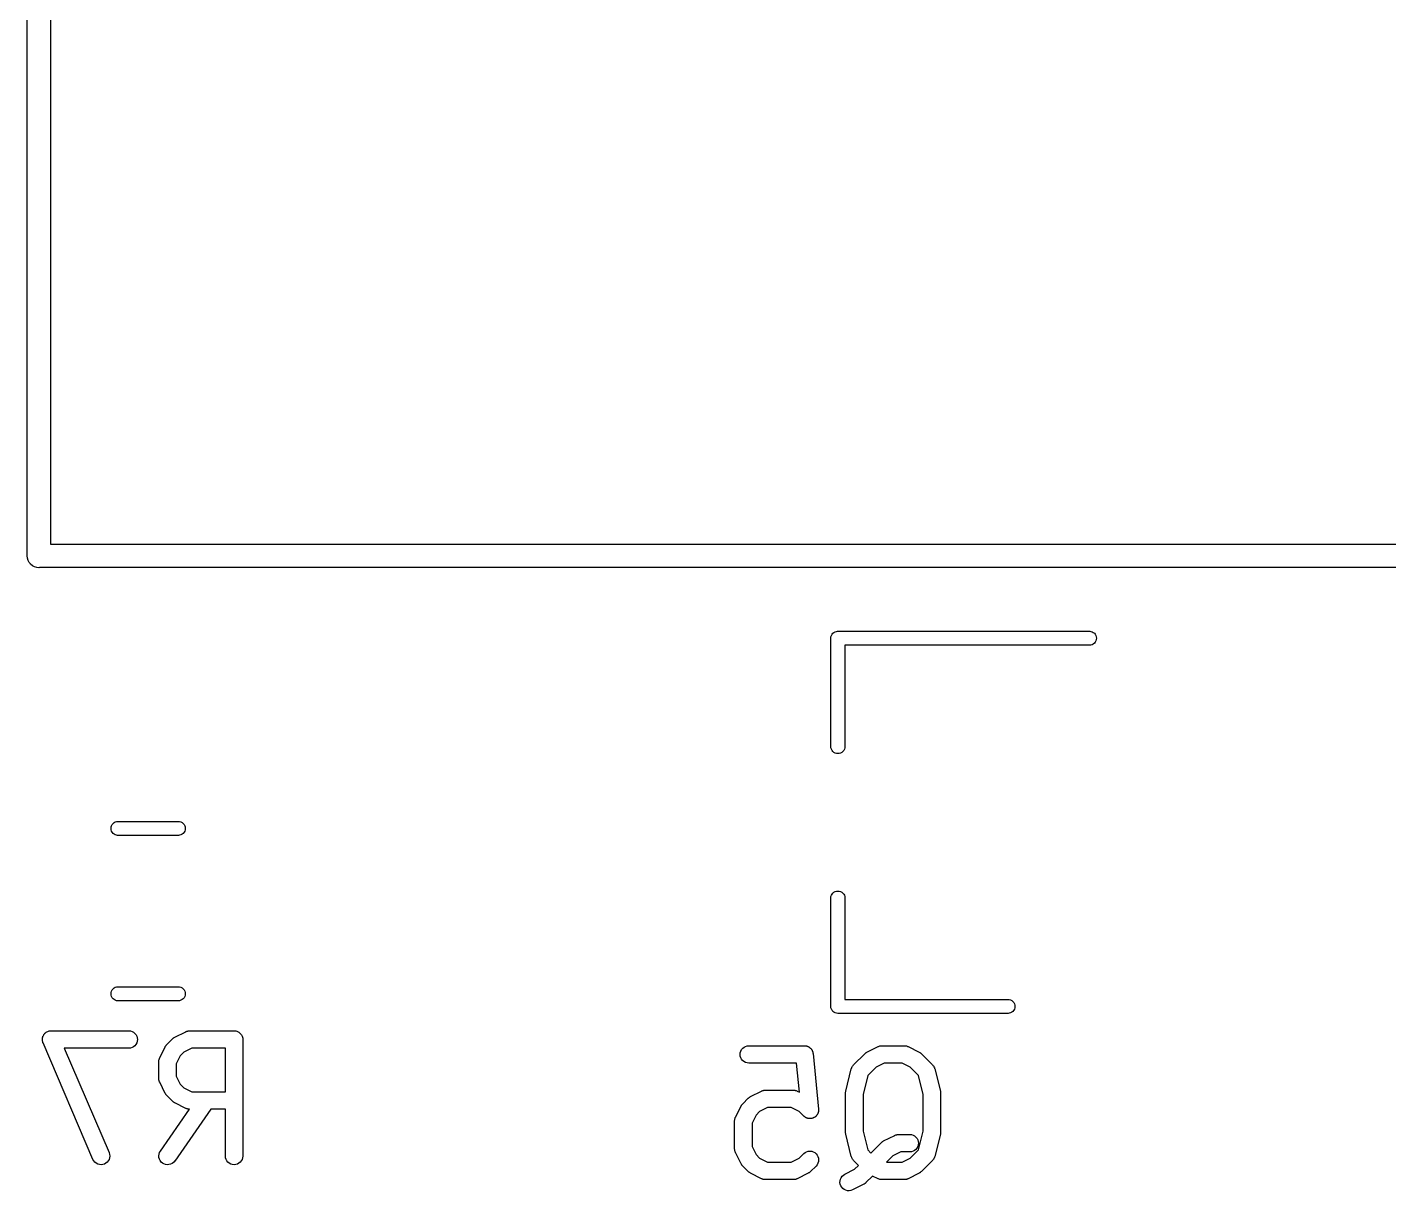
# Model space of a CAD drawing. Extents: x 0.77 to 5.19, y -2.29 to -0.61.
# Drawn here: x 1.946 to 2.4063, y -2.2945 to -1.9013 of the extents above; entities that cross this region are included whole.
import ezdxf

# ---------------------------------------------------------------- set-up
doc = ezdxf.new("R2010")
doc.units = 0
doc.header["$MEASUREMENT"] = 0
doc.layers.add('BLACK', color=7, linetype='CONTINUOUS')

msp = doc.modelspace()

# ---------------------------------------------------------------- linework, layer by layer
at = {"layer": 'BLACK', "linetype": 'CONTINUOUS'}
for p, q in [((1.94606, -2.07981), (1.94606, -1.71519)), ((1.95394, -1.71894), (1.95394, -2.07606)), ((1.94604, -2.08), (1.94606, -2.07981)), ((1.94612, -2.08077), (1.94604, -2.08)), ((1.95394, -2.07606), (2.85019, -2.07606)), ((1.94635, -2.08151), (1.94612, -2.08077)), ((1.94671, -2.0822), (1.94635, -2.08151)), ((1.94698, -2.08253), (1.94671, -2.0822)), ((1.9472, -2.0828), (1.94698, -2.08253)), ((1.9478, -2.08329), (1.9472, -2.0828)), ((1.94849, -2.08365), (1.9478, -2.08329)), ((1.94923, -2.08388), (1.94849, -2.08365)), ((1.95, -2.08396), (1.94923, -2.08388)), ((1.95019, -2.08394), (1.95, -2.08396)), ((2.85019, -2.08394), (1.95019, -2.08394)), ((2.21771, -2.1078), (2.21775, -2.10733)), ((2.21772, -2.10791), (2.21771, -2.1078)), ((2.21772, -2.14453), (2.21772, -2.10791)), ((2.21775, -2.10733), (2.21789, -2.10689)), ((2.21789, -2.10689), (2.21811, -2.10648)), ((2.21811, -2.10648), (2.2184, -2.10612)), ((2.2184, -2.10612), (2.21876, -2.10582)), ((2.21876, -2.10582), (2.21917, -2.1056)), ((2.21917, -2.1056), (2.21962, -2.10547)), ((2.21962, -2.10547), (2.21996, -2.10543)), ((2.21996, -2.10543), (2.22008, -2.10542)), ((2.22008, -2.10542), (2.22019, -2.10543)), ((2.22019, -2.10543), (2.30523, -2.10543)), ((2.30523, -2.10543), (2.30558, -2.10547)), ((2.30558, -2.10547), (2.30603, -2.1056)), ((2.30603, -2.1056), (2.30644, -2.10582)), ((2.30644, -2.10582), (2.3068, -2.10612)), ((2.3068, -2.10612), (2.30709, -2.10648)), ((2.30709, -2.10648), (2.30731, -2.10689)), ((2.30731, -2.10689), (2.30745, -2.10733)), ((2.30745, -2.10733), (2.30749, -2.1078)), ((2.30749, -2.1078), (2.30745, -2.10826)), ((2.30523, -2.11016), (2.22244, -2.11016)), ((2.22244, -2.11016), (2.22244, -2.14453)), ((2.30558, -2.11012), (2.30523, -2.11016)), ((2.30603, -2.10999), (2.30558, -2.11012)), ((2.30644, -2.10977), (2.30603, -2.10999)), ((2.3068, -2.10947), (2.30644, -2.10977)), ((2.30709, -2.10911), (2.3068, -2.10947)), ((2.30731, -2.1087), (2.30709, -2.10911)), ((2.30745, -2.10826), (2.30731, -2.1087)), ((2.21775, -2.14487), (2.21772, -2.14453)), ((2.21789, -2.14532), (2.21775, -2.14487)), ((2.22241, -2.14487), (2.22227, -2.14532)), ((2.22244, -2.14453), (2.22241, -2.14487)), ((2.21811, -2.14573), (2.21789, -2.14532)), ((2.2184, -2.14609), (2.21811, -2.14573)), ((2.21876, -2.14638), (2.2184, -2.14609)), ((2.21917, -2.1466), (2.21876, -2.14638)), ((2.21962, -2.14674), (2.21917, -2.1466)), ((2.22008, -2.14678), (2.21962, -2.14674)), ((2.22054, -2.14674), (2.22008, -2.14678)), ((2.22099, -2.1466), (2.22054, -2.14674)), ((2.2214, -2.14638), (2.22099, -2.1466)), ((2.22176, -2.14609), (2.2214, -2.14638)), ((2.22205, -2.14573), (2.22176, -2.14609)), ((2.22227, -2.14532), (2.22205, -2.14573)), ((1.97436, -2.17205), (1.9744, -2.17158)), ((1.9744, -2.17251), (1.97436, -2.17205)), ((1.9744, -2.17158), (1.97454, -2.17114)), ((1.97454, -2.17296), (1.9744, -2.17251)), ((1.97454, -2.17114), (1.97476, -2.17073)), ((1.97476, -2.17073), (1.97505, -2.17037)), ((1.97505, -2.17037), (1.97541, -2.17007)), ((1.97541, -2.17007), (1.97582, -2.16985)), ((1.97582, -2.16985), (1.97627, -2.16972)), ((1.97627, -2.16972), (1.97661, -2.16969)), ((1.97661, -2.16969), (1.99721, -2.16969)), ((1.99721, -2.16969), (1.99755, -2.16972)), ((1.99755, -2.16972), (1.998, -2.16985)), ((1.998, -2.16985), (1.99841, -2.17007)), ((1.99841, -2.17007), (1.99877, -2.17037)), ((1.99877, -2.17037), (1.99906, -2.17073)), ((1.99906, -2.17073), (1.99928, -2.17114)), ((1.99928, -2.17114), (1.99942, -2.17158)), ((1.99942, -2.17251), (1.99928, -2.17296)), ((1.99942, -2.17158), (1.99946, -2.17205)), ((1.99946, -2.17205), (1.99942, -2.17251)), ((1.97476, -2.17337), (1.97454, -2.17296)), ((1.97505, -2.17373), (1.97476, -2.17337)), ((1.97541, -2.17402), (1.97505, -2.17373)), ((1.97582, -2.17424), (1.97541, -2.17402)), ((1.97627, -2.17438), (1.97582, -2.17424)), ((1.97661, -2.17441), (1.97627, -2.17438)), ((1.99721, -2.17441), (1.97661, -2.17441)), ((1.99755, -2.17438), (1.99721, -2.17441)), ((1.998, -2.17424), (1.99755, -2.17438)), ((1.99841, -2.17402), (1.998, -2.17424)), ((1.99877, -2.17373), (1.99841, -2.17402)), ((1.99906, -2.17337), (1.99877, -2.17373)), ((1.99928, -2.17296), (1.99906, -2.17337)), ((2.21772, -2.19547), (2.21775, -2.19513)), ((2.21772, -2.23209), (2.21772, -2.19547)), ((2.21775, -2.19513), (2.21789, -2.19468)), ((2.21789, -2.19468), (2.21811, -2.19427)), ((2.21811, -2.19427), (2.2184, -2.19391)), ((2.2184, -2.19391), (2.21876, -2.19362)), ((2.21876, -2.19362), (2.21917, -2.1934)), ((2.21917, -2.1934), (2.21962, -2.19326)), ((2.21962, -2.19326), (2.22008, -2.19322)), ((2.22008, -2.19322), (2.22054, -2.19326)), ((2.22054, -2.19326), (2.22099, -2.1934)), ((2.22099, -2.1934), (2.2214, -2.19362)), ((2.2214, -2.19362), (2.22176, -2.19391)), ((2.22176, -2.19391), (2.22205, -2.19427)), ((2.22205, -2.19427), (2.22227, -2.19468)), ((2.22227, -2.19468), (2.22241, -2.19513)), ((2.22241, -2.19513), (2.22244, -2.19547)), ((2.22244, -2.19547), (2.22244, -2.22984)), ((1.97436, -2.22795), (1.9744, -2.22749)), ((1.9744, -2.22749), (1.97454, -2.22704)), ((1.97454, -2.22704), (1.97476, -2.22663)), ((1.97476, -2.22663), (1.97505, -2.22627)), ((1.97505, -2.22627), (1.97541, -2.22598)), ((1.97541, -2.22598), (1.97582, -2.22576)), ((1.97582, -2.22576), (1.97627, -2.22562)), ((1.97627, -2.22562), (1.97661, -2.22559)), ((1.97661, -2.22559), (1.99721, -2.22559)), ((1.99721, -2.22559), (1.99755, -2.22562)), ((1.99755, -2.22562), (1.998, -2.22576)), ((1.998, -2.22576), (1.99841, -2.22598)), ((1.99841, -2.22598), (1.99877, -2.22627)), ((1.99877, -2.22627), (1.99906, -2.22663)), ((1.99906, -2.22663), (1.99928, -2.22704)), ((1.99928, -2.22704), (1.99942, -2.22749)), ((1.99942, -2.22749), (1.99946, -2.22795)), ((1.9744, -2.22842), (1.97436, -2.22795)), ((1.97454, -2.22886), (1.9744, -2.22842)), ((1.97476, -2.22927), (1.97454, -2.22886)), ((1.97505, -2.22963), (1.97476, -2.22927)), ((1.97541, -2.22993), (1.97505, -2.22963)), ((1.97582, -2.23015), (1.97541, -2.22993)), ((1.97627, -2.23028), (1.97582, -2.23015)), ((1.97661, -2.23031), (1.97627, -2.23028)), ((1.99721, -2.23031), (1.97661, -2.23031)), ((1.99755, -2.23028), (1.99721, -2.23031)), ((1.998, -2.23015), (1.99755, -2.23028)), ((1.99841, -2.22993), (1.998, -2.23015)), ((1.99877, -2.22963), (1.99841, -2.22993)), ((1.99906, -2.22927), (1.99877, -2.22963)), ((1.99928, -2.22886), (1.99906, -2.22927)), ((1.99942, -2.22842), (1.99928, -2.22886)), ((1.99946, -2.22795), (1.99942, -2.22842)), ((2.21771, -2.2322), (2.21772, -2.23209)), ((2.21775, -2.23267), (2.21771, -2.2322)), ((2.22244, -2.22984), (2.27768, -2.22984)), ((2.27768, -2.22984), (2.27802, -2.22988)), ((2.27802, -2.22988), (2.27847, -2.23001)), ((2.27847, -2.23001), (2.27888, -2.23023)), ((2.27888, -2.23023), (2.27924, -2.23053)), ((2.27924, -2.23053), (2.27953, -2.23089)), ((2.27953, -2.23089), (2.27975, -2.2313)), ((2.27975, -2.2313), (2.27989, -2.23174)), ((2.27989, -2.23174), (2.27993, -2.2322)), ((2.27993, -2.2322), (2.27989, -2.23267)), ((2.21789, -2.23311), (2.21775, -2.23267)), ((2.21802, -2.23336), (2.21789, -2.23311)), ((2.21811, -2.23352), (2.21802, -2.23336)), ((2.2184, -2.23388), (2.21811, -2.23352)), ((2.21876, -2.23418), (2.2184, -2.23388)), ((2.21917, -2.2344), (2.21876, -2.23418)), ((2.21962, -2.23453), (2.21917, -2.2344)), ((2.22008, -2.23458), (2.21962, -2.23453)), ((2.22019, -2.23457), (2.22008, -2.23458)), ((2.27768, -2.23457), (2.22019, -2.23457)), ((2.27802, -2.23453), (2.27768, -2.23457)), ((2.27847, -2.2344), (2.27802, -2.23453)), ((2.27888, -2.23418), (2.27847, -2.2344)), ((2.27924, -2.23388), (2.27888, -2.23418)), ((2.27953, -2.23352), (2.27924, -2.23388)), ((2.27975, -2.23311), (2.27953, -2.23352)), ((2.27989, -2.23267), (2.27975, -2.23311)), ((1.95165, -2.24175), (1.95183, -2.24153)), ((1.95183, -2.24153), (1.95201, -2.24132)), ((1.95201, -2.24132), (1.95201, -2.24131)), ((1.95201, -2.24131), (1.95202, -2.24131)), ((1.95202, -2.24131), (1.95223, -2.24113)), ((1.95223, -2.24113), (1.95245, -2.24095)), ((1.95245, -2.24095), (1.95246, -2.24095)), ((1.95246, -2.24095), (1.95247, -2.24094)), ((1.95247, -2.24094), (1.95271, -2.24081)), ((1.95271, -2.24081), (1.95296, -2.24068)), ((1.95296, -2.24068), (1.95297, -2.24068)), ((1.95297, -2.24068), (1.95298, -2.24067)), ((1.95298, -2.24067), (1.95325, -2.24059)), ((1.95325, -2.24059), (1.95351, -2.24051)), ((1.95351, -2.24051), (1.95352, -2.24051)), ((1.95352, -2.24051), (1.95353, -2.2405)), ((1.95353, -2.2405), (1.9538, -2.24048)), ((1.9538, -2.24048), (1.95408, -2.24045)), ((1.95408, -2.24045), (1.95409, -2.24045)), ((1.95409, -2.24045), (1.9541, -2.24045)), ((1.9541, -2.24045), (1.98035, -2.24045)), ((1.98035, -2.24045), (1.98039, -2.24045)), ((1.98039, -2.24045), (1.98096, -2.24051)), ((1.98096, -2.24051), (1.98151, -2.24069)), ((1.98151, -2.24069), (1.98202, -2.24096)), ((1.98202, -2.24096), (1.98246, -2.24133)), ((1.98246, -2.24133), (1.98282, -2.24178)), ((1.9959, -2.24263), (1.99965, -2.24076)), ((1.99965, -2.24076), (1.99969, -2.24074)), ((1.99969, -2.24074), (1.99977, -2.24071)), ((1.99977, -2.24071), (1.99984, -2.24067)), ((1.99984, -2.24067), (2.00004, -2.24061)), ((2.00004, -2.24061), (2.00023, -2.24054)), ((2.00023, -2.24054), (2.00031, -2.24053)), ((2.00031, -2.24053), (2.0004, -2.2405)), ((2.0004, -2.2405), (2.0006, -2.24048)), ((2.0006, -2.24048), (2.0008, -2.24045)), ((2.0008, -2.24045), (2.00088, -2.24046)), ((2.00088, -2.24046), (2.00097, -2.24045)), ((2.00097, -2.24045), (2.01597, -2.24045)), ((2.01597, -2.24045), (2.01599, -2.24045)), ((2.01599, -2.24045), (2.01599, -2.24045)), ((2.01599, -2.24045), (2.01599, -2.24045)), ((2.01599, -2.24045), (2.01601, -2.24045)), ((2.01601, -2.24045), (2.01629, -2.24048)), ((2.01629, -2.24048), (2.01656, -2.24051)), ((2.01656, -2.24051), (2.01657, -2.24051)), ((2.01657, -2.24051), (2.01658, -2.24051)), ((2.01658, -2.24051), (2.01685, -2.2406)), ((2.01685, -2.2406), (2.01711, -2.24068)), ((2.01711, -2.24068), (2.01712, -2.24068)), ((2.01712, -2.24068), (2.01713, -2.24069)), ((2.01713, -2.24069), (2.01738, -2.24082)), ((2.01738, -2.24082), (2.01762, -2.24095)), ((2.01762, -2.24095), (2.01763, -2.24096)), ((2.01763, -2.24096), (2.01764, -2.24096)), ((2.01764, -2.24096), (2.01785, -2.24114)), ((2.01785, -2.24114), (2.01806, -2.24132)), ((2.01806, -2.24132), (2.01807, -2.24133)), ((2.01807, -2.24133), (2.01808, -2.24133)), ((2.01808, -2.24133), (2.01825, -2.24155)), ((2.01825, -2.24155), (2.01843, -2.24177)), ((1.95115, -2.24338), (1.95118, -2.24311)), ((1.95115, -2.24339), (1.95115, -2.24338)), ((1.95115, -2.2434), (1.95115, -2.24339)), ((1.95118, -2.24368), (1.95115, -2.2434)), ((1.95118, -2.24311), (1.9512, -2.24283)), ((1.9512, -2.24395), (1.95118, -2.24368)), ((1.9512, -2.24283), (1.95121, -2.24282)), ((1.9512, -2.24396), (1.9512, -2.24395)), ((1.9512, -2.24397), (1.9512, -2.24396)), ((1.95128, -2.24424), (1.9512, -2.24397)), ((1.95121, -2.24281), (1.95129, -2.24254)), ((1.95121, -2.24282), (1.95121, -2.24281)), ((1.95136, -2.24451), (1.95128, -2.24424)), ((1.95129, -2.24254), (1.95137, -2.24228)), ((1.95137, -2.24452), (1.95136, -2.24451)), ((1.95137, -2.24228), (1.95138, -2.24227)), ((1.95137, -2.24453), (1.95137, -2.24452)), ((1.95139, -2.24456), (1.95137, -2.24453)), ((1.95138, -2.24226), (1.95151, -2.24201)), ((1.95138, -2.24227), (1.95138, -2.24226)), ((1.96826, -2.28393), (1.95139, -2.24456)), ((1.95151, -2.24201), (1.95164, -2.24177)), ((1.95164, -2.24177), (1.95165, -2.24176)), ((1.95165, -2.24176), (1.95165, -2.24175)), ((1.98147, -2.24613), (1.98092, -2.2463)), ((1.98198, -2.24586), (1.98147, -2.24613)), ((1.98243, -2.2455), (1.98198, -2.24586)), ((1.9828, -2.24505), (1.98243, -2.2455)), ((1.98307, -2.24455), (1.9828, -2.24505)), ((1.98282, -2.24178), (1.98309, -2.24229)), ((1.98324, -2.24399), (1.98307, -2.24455)), ((1.98309, -2.24229), (1.98325, -2.24285)), ((1.9833, -2.24342), (1.98324, -2.24399)), ((1.98325, -2.24285), (1.9833, -2.24342)), ((1.99083, -2.24958), (1.9927, -2.24583)), ((1.9927, -2.24583), (1.99272, -2.24579)), ((1.99272, -2.24579), (1.99281, -2.24565)), ((1.99281, -2.24565), (1.99289, -2.24551)), ((1.99289, -2.24551), (1.99297, -2.24541)), ((1.99297, -2.24541), (1.99304, -2.24531)), ((1.99304, -2.24531), (1.99315, -2.24519)), ((1.99315, -2.24519), (1.99326, -2.24506)), ((1.99326, -2.24506), (1.99513, -2.24319)), ((1.99513, -2.24319), (1.99516, -2.24316)), ((1.99516, -2.24316), (1.99529, -2.24306)), ((1.99529, -2.24306), (1.99541, -2.24294)), ((1.99541, -2.24294), (1.99552, -2.24288)), ((1.99552, -2.24288), (1.99561, -2.2428)), ((1.99561, -2.2428), (1.99576, -2.24272)), ((1.99576, -2.24272), (1.9959, -2.24263)), ((2.01843, -2.24177), (2.01843, -2.24178)), ((2.01843, -2.24178), (2.01844, -2.24178)), ((2.01844, -2.24178), (2.01857, -2.24203)), ((2.01857, -2.24203), (2.0187, -2.24228)), ((2.0187, -2.24228), (2.0187, -2.24229)), ((2.0187, -2.24229), (2.01871, -2.24229)), ((2.01871, -2.24229), (2.01878, -2.24256)), ((2.01878, -2.24256), (2.01886, -2.24283)), ((2.01886, -2.24283), (2.01887, -2.24284)), ((2.01887, -2.24284), (2.01887, -2.24285)), ((2.01887, -2.24285), (2.01889, -2.24312)), ((2.01889, -2.24312), (2.01892, -2.2434)), ((2.01892, -2.2434), (2.01892, -2.28277)), ((2.18792, -2.24634), (2.18837, -2.24598)), ((2.18837, -2.24598), (2.18888, -2.24571)), ((2.18888, -2.24571), (2.18943, -2.24554)), ((2.18943, -2.24554), (2.19, -2.24549)), ((2.19, -2.24549), (2.20875, -2.24549)), ((2.20875, -2.24549), (2.20879, -2.24549)), ((2.20879, -2.24549), (2.20892, -2.2455)), ((2.20892, -2.2455), (2.20905, -2.2455)), ((2.20905, -2.2455), (2.20921, -2.24553)), ((2.20921, -2.24553), (2.20937, -2.24555)), ((2.20937, -2.24555), (2.20949, -2.24559)), ((2.20949, -2.24559), (2.20962, -2.24562)), ((2.20962, -2.24562), (2.20976, -2.24568)), ((2.20976, -2.24568), (2.20991, -2.24573)), ((2.20991, -2.24573), (2.21003, -2.24579)), ((2.21003, -2.24579), (2.21015, -2.24584)), ((2.21015, -2.24584), (2.21028, -2.24593)), ((2.21028, -2.24593), (2.21042, -2.246)), ((2.21042, -2.246), (2.21052, -2.24609)), ((2.21052, -2.24609), (2.21063, -2.24616)), ((2.21063, -2.24616), (2.21074, -2.24627)), ((2.22993, -2.24767), (2.23368, -2.2458)), ((2.23368, -2.2458), (2.23371, -2.24578)), ((2.23371, -2.24578), (2.2338, -2.24575)), ((2.2338, -2.24575), (2.23387, -2.24571)), ((2.23387, -2.24571), (2.23407, -2.24565)), ((2.23407, -2.24565), (2.23426, -2.24558)), ((2.23426, -2.24558), (2.23434, -2.24557)), ((2.23434, -2.24557), (2.23442, -2.24554)), ((2.23442, -2.24554), (2.23463, -2.24552)), ((2.23463, -2.24552), (2.23482, -2.24549)), ((2.23482, -2.24549), (2.23491, -2.2455)), ((2.23491, -2.2455), (2.235, -2.24549)), ((2.235, -2.24549), (2.2425, -2.24549)), ((2.2425, -2.24549), (2.24254, -2.24549)), ((2.24254, -2.24549), (2.24262, -2.2455)), ((2.24262, -2.2455), (2.24271, -2.2455)), ((2.24271, -2.2455), (2.24291, -2.24553)), ((2.24291, -2.24553), (2.24311, -2.24555)), ((2.24311, -2.24555), (2.24319, -2.24558)), ((2.24319, -2.24558), (2.24328, -2.24559)), ((2.24328, -2.24559), (2.24347, -2.24567)), ((2.24347, -2.24567), (2.24366, -2.24573)), ((2.24366, -2.24573), (2.24374, -2.24577)), ((2.24374, -2.24577), (2.24382, -2.2458)), ((2.24382, -2.2458), (2.24757, -2.24767)), ((1.98035, -2.24635), (1.95858, -2.24635)), ((1.95858, -2.24635), (1.97369, -2.28161)), ((1.98092, -2.2463), (1.98035, -2.24635)), ((1.99053, -2.25069), (1.99056, -2.25049)), ((1.99053, -2.25077), (1.99053, -2.25069)), ((1.99056, -2.25049), (1.99058, -2.25029)), ((1.99058, -2.25029), (1.99061, -2.2502)), ((1.99061, -2.2502), (1.99062, -2.25012)), ((1.99062, -2.25012), (1.9907, -2.24993)), ((1.9907, -2.24993), (1.99076, -2.24974)), ((1.99076, -2.24974), (1.9908, -2.24966)), ((1.9908, -2.24966), (1.99083, -2.24958)), ((1.99777, -2.2489), (1.99642, -2.2516)), ((1.99897, -2.2477), (1.99777, -2.2489)), ((2.00167, -2.24635), (1.99897, -2.2477)), ((2.01302, -2.24635), (2.00167, -2.24635)), ((2.01302, -2.26107), (2.01302, -2.24635)), ((2.18705, -2.24842), (2.18711, -2.24785)), ((2.1871, -2.24899), (2.18705, -2.24842)), ((2.18727, -2.24955), (2.1871, -2.24899)), ((2.18711, -2.24785), (2.18728, -2.2473)), ((2.18753, -2.25006), (2.18727, -2.24955)), ((2.18728, -2.2473), (2.18756, -2.24679)), ((2.18789, -2.25051), (2.18753, -2.25006)), ((2.18756, -2.24679), (2.18792, -2.24634)), ((2.18834, -2.25088), (2.18789, -2.25051)), ((2.21074, -2.24627), (2.21086, -2.24637)), ((2.21086, -2.24637), (2.21094, -2.24648)), ((2.21094, -2.24648), (2.21104, -2.24657)), ((2.21104, -2.24657), (2.21112, -2.2467)), ((2.21112, -2.2467), (2.21122, -2.24682)), ((2.21122, -2.24682), (2.21128, -2.24694)), ((2.21128, -2.24694), (2.21136, -2.24705)), ((2.21136, -2.24705), (2.21142, -2.24719)), ((2.21142, -2.24719), (2.21149, -2.24733)), ((2.21149, -2.24733), (2.21153, -2.24746)), ((2.21153, -2.24746), (2.21158, -2.24758)), ((2.21158, -2.24758), (2.21161, -2.24774)), ((2.21161, -2.24774), (2.21165, -2.24789)), ((2.21165, -2.24789), (2.21166, -2.24802)), ((2.21166, -2.24802), (2.21169, -2.24815)), ((2.21169, -2.24815), (2.21356, -2.26689)), ((2.22541, -2.25198), (2.22916, -2.24823)), ((2.22916, -2.24823), (2.22919, -2.2482)), ((2.22919, -2.2482), (2.22932, -2.24809)), ((2.22932, -2.24809), (2.22944, -2.24798)), ((2.22944, -2.24798), (2.22954, -2.24792)), ((2.22954, -2.24792), (2.22964, -2.24784)), ((2.22964, -2.24784), (2.22979, -2.24776)), ((2.22979, -2.24776), (2.22993, -2.24767)), ((2.24757, -2.24767), (2.2476, -2.24769)), ((2.2476, -2.24769), (2.24774, -2.24778)), ((2.24774, -2.24778), (2.24789, -2.24786)), ((2.24789, -2.24786), (2.24798, -2.24794)), ((2.24798, -2.24794), (2.24809, -2.24801)), ((2.24809, -2.24801), (2.24821, -2.24812)), ((2.24821, -2.24812), (2.24833, -2.24823)), ((2.24833, -2.24823), (2.25208, -2.25198)), ((1.99052, -2.25086), (1.99053, -2.25077)), ((1.99052, -2.2509), (1.99052, -2.25086)), ((1.99052, -2.25652), (1.99052, -2.2509)), ((1.99642, -2.2516), (1.99642, -2.25583)), ((2.18884, -2.25115), (2.18834, -2.25088)), ((2.18939, -2.25133), (2.18884, -2.25115)), ((2.18996, -2.25139), (2.18939, -2.25133)), ((2.19, -2.25139), (2.18996, -2.25139)), ((2.20608, -2.25139), (2.19, -2.25139)), ((2.20706, -2.26116), (2.20608, -2.25139)), ((2.22276, -2.26085), (2.22463, -2.25335)), ((2.22463, -2.25335), (2.22464, -2.25331)), ((2.22464, -2.25331), (2.22471, -2.25312)), ((2.22471, -2.25312), (2.22477, -2.25293)), ((2.22477, -2.25293), (2.22481, -2.25285)), ((2.22481, -2.25285), (2.22485, -2.25277)), ((2.22485, -2.25277), (2.22495, -2.2526)), ((2.22495, -2.2526), (2.22505, -2.25242)), ((2.22505, -2.25242), (2.2251, -2.25235)), ((2.2251, -2.25235), (2.22515, -2.25228)), ((2.22515, -2.25228), (2.22528, -2.25213)), ((2.22528, -2.25213), (2.22541, -2.25198)), ((2.233, -2.25274), (2.23017, -2.25557)), ((2.2357, -2.25139), (2.233, -2.25274)), ((2.2418, -2.25139), (2.2357, -2.25139)), ((2.2445, -2.25274), (2.2418, -2.25139)), ((2.24733, -2.25557), (2.2445, -2.25274)), ((2.25208, -2.25198), (2.25211, -2.25201)), ((2.25211, -2.25201), (2.25224, -2.25216)), ((2.25224, -2.25216), (2.25237, -2.25231)), ((2.25237, -2.25231), (2.25242, -2.25239)), ((2.25242, -2.25239), (2.25247, -2.25246)), ((2.25247, -2.25246), (2.25256, -2.25263)), ((2.25256, -2.25263), (2.25267, -2.25281)), ((2.25267, -2.25281), (2.2527, -2.25289)), ((2.2527, -2.25289), (2.25274, -2.25297)), ((2.25274, -2.25297), (2.25279, -2.25316)), ((2.25279, -2.25316), (2.25286, -2.25335)), ((2.25286, -2.25335), (2.25474, -2.26085)), ((1.99053, -2.25661), (1.99052, -2.25652)), ((1.99052, -2.2567), (1.99053, -2.25661)), ((1.99055, -2.2569), (1.99052, -2.2567)), ((1.99057, -2.2571), (1.99055, -2.2569)), ((1.9906, -2.25718), (1.99057, -2.2571)), ((1.99061, -2.25727), (1.9906, -2.25718)), ((1.99068, -2.25746), (1.99061, -2.25727)), ((1.99074, -2.25765), (1.99068, -2.25746)), ((1.99078, -2.25773), (1.99074, -2.25765)), ((1.99081, -2.25781), (1.99078, -2.25773)), ((1.99083, -2.25784), (1.99081, -2.25781)), ((1.9927, -2.26159), (1.99083, -2.25784)), ((1.99642, -2.25583), (1.99777, -2.25852)), ((1.99777, -2.25852), (1.99897, -2.25972)), ((1.99897, -2.25972), (2.00167, -2.26107)), ((2.23017, -2.25557), (2.22858, -2.26193)), ((2.24892, -2.26193), (2.24733, -2.25557)), ((1.99279, -2.26173), (1.9927, -2.26159)), ((1.99287, -2.26188), (1.99279, -2.26173)), ((1.99295, -2.26198), (1.99287, -2.26188)), ((1.99301, -2.26208), (1.99295, -2.26198)), ((1.99313, -2.2622), (1.99301, -2.26208)), ((1.99323, -2.26233), (1.99313, -2.2622)), ((1.99326, -2.26236), (1.99323, -2.26233)), ((1.99513, -2.26424), (1.99326, -2.26236)), ((1.99526, -2.26434), (1.99513, -2.26424)), ((1.99538, -2.26446), (1.99526, -2.26434)), ((1.99548, -2.26452), (1.99538, -2.26446)), ((1.99558, -2.2646), (1.99548, -2.26452)), ((2.00167, -2.26107), (2.01302, -2.26107)), ((2.18792, -2.2651), (2.18979, -2.26323)), ((2.18979, -2.26323), (2.18982, -2.2632)), ((2.18982, -2.2632), (2.18995, -2.26309)), ((2.18995, -2.26309), (2.19007, -2.26298)), ((2.19007, -2.26298), (2.19017, -2.26291)), ((2.19017, -2.26291), (2.19027, -2.26284)), ((2.19027, -2.26284), (2.19042, -2.26276)), ((2.19042, -2.26276), (2.19056, -2.26267)), ((2.19056, -2.26267), (2.19431, -2.2608)), ((2.19431, -2.2608), (2.19434, -2.26078)), ((2.19434, -2.26078), (2.19443, -2.26075)), ((2.19443, -2.26075), (2.1945, -2.26071)), ((2.1945, -2.26071), (2.1947, -2.26065)), ((2.1947, -2.26065), (2.19489, -2.26058)), ((2.19489, -2.26058), (2.19497, -2.26057)), ((2.19497, -2.26057), (2.19505, -2.26054)), ((2.19505, -2.26054), (2.19526, -2.26052)), ((2.19526, -2.26052), (2.19545, -2.26049)), ((2.19545, -2.26049), (2.19554, -2.26049)), ((2.19554, -2.26049), (2.19563, -2.26049)), ((2.19563, -2.26049), (2.205, -2.26049)), ((2.205, -2.26049), (2.20504, -2.26049)), ((2.20504, -2.26049), (2.20513, -2.2605)), ((2.20513, -2.2605), (2.20522, -2.26049)), ((2.20522, -2.26049), (2.20542, -2.26053)), ((2.20542, -2.26053), (2.20562, -2.26055)), ((2.20562, -2.26055), (2.2057, -2.26058)), ((2.2057, -2.26058), (2.20578, -2.26059)), ((2.20578, -2.26059), (2.20597, -2.26066)), ((2.20597, -2.26066), (2.20617, -2.26072)), ((2.20617, -2.26072), (2.20624, -2.26077)), ((2.20624, -2.26077), (2.20632, -2.2608)), ((2.20632, -2.2608), (2.20706, -2.26116)), ((2.22267, -2.26152), (2.22268, -2.26147)), ((2.22267, -2.26156), (2.22267, -2.26152)), ((2.22267, -2.27469), (2.22267, -2.26156)), ((2.22268, -2.26142), (2.22271, -2.26118)), ((2.22268, -2.26147), (2.22268, -2.26142)), ((2.22271, -2.26118), (2.22274, -2.26095)), ((2.22274, -2.26095), (2.22275, -2.2609)), ((2.22275, -2.2609), (2.22276, -2.26085)), ((2.22858, -2.26193), (2.22858, -2.27432)), ((2.24892, -2.27432), (2.24892, -2.26193)), ((2.25474, -2.26085), (2.25475, -2.26089)), ((2.25475, -2.26089), (2.25475, -2.26094)), ((2.25475, -2.26094), (2.25477, -2.26099)), ((2.25477, -2.26099), (2.25479, -2.26122)), ((2.25479, -2.26122), (2.25482, -2.26146)), ((2.25482, -2.26146), (2.25482, -2.26151)), ((2.25482, -2.26151), (2.25482, -2.26156)), ((2.25482, -2.26156), (2.25482, -2.27469)), ((1.99105, -2.28108), (2.00092, -2.26698)), ((1.99572, -2.26468), (1.99558, -2.2646)), ((1.99586, -2.26477), (1.99572, -2.26468)), ((1.9959, -2.26479), (1.99586, -2.26477)), ((2.00813, -2.26698), (1.99589, -2.28446)), ((1.99965, -2.26666), (1.9959, -2.26479)), ((1.99973, -2.2667), (1.99965, -2.26666)), ((1.99981, -2.26674), (1.99973, -2.2667)), ((2, -2.2668), (1.99981, -2.26674)), ((2.00019, -2.26687), (2, -2.2668)), ((2.00027, -2.26689), (2.00019, -2.26687)), ((2.00036, -2.26691), (2.00027, -2.26689)), ((2.00056, -2.26693), (2.00036, -2.26691)), ((2.00076, -2.26697), (2.00056, -2.26693)), ((2.00084, -2.26697), (2.00076, -2.26697)), ((2.00092, -2.26698), (2.00084, -2.26697)), ((2.01302, -2.26698), (2.00813, -2.26698)), ((2.01302, -2.28277), (2.01302, -2.26698)), ((2.18549, -2.26962), (2.18736, -2.26587)), ((2.18736, -2.26587), (2.18738, -2.26583)), ((2.18738, -2.26583), (2.18747, -2.26569)), ((2.18747, -2.26569), (2.18755, -2.26555)), ((2.18755, -2.26555), (2.18763, -2.26545)), ((2.18763, -2.26545), (2.18769, -2.26535)), ((2.18769, -2.26535), (2.18781, -2.26523)), ((2.18781, -2.26523), (2.18792, -2.2651)), ((2.19243, -2.26894), (2.19108, -2.27163)), ((2.19363, -2.26774), (2.19243, -2.26894)), ((2.19633, -2.26639), (2.19363, -2.26774)), ((2.2043, -2.26639), (2.19633, -2.26639)), ((2.207, -2.26774), (2.2043, -2.26639)), ((2.20854, -2.26928), (2.207, -2.26774)), ((2.21289, -2.26908), (2.21279, -2.26918)), ((2.21297, -2.26896), (2.21289, -2.26908)), ((2.21307, -2.26885), (2.21297, -2.26896)), ((2.21314, -2.26872), (2.21307, -2.26885)), ((2.21322, -2.26861), (2.21314, -2.26872)), ((2.21327, -2.26847), (2.21322, -2.26861)), ((2.21334, -2.26834), (2.21327, -2.26847)), ((2.21339, -2.26821), (2.21334, -2.26834)), ((2.21344, -2.26808), (2.21339, -2.26821)), ((2.21347, -2.26793), (2.21344, -2.26808)), ((2.21352, -2.26779), (2.21347, -2.26793)), ((2.21353, -2.26765), (2.21352, -2.26779)), ((2.21356, -2.26751), (2.21353, -2.26765)), ((2.21356, -2.26689), (2.21357, -2.26694)), ((2.21358, -2.26722), (2.21356, -2.26736)), ((2.21356, -2.26736), (2.21356, -2.26751)), ((2.21357, -2.26694), (2.21357, -2.26708)), ((2.21357, -2.26708), (2.21358, -2.26722)), ((2.18518, -2.27072), (2.18522, -2.27052)), ((2.18519, -2.27081), (2.18518, -2.27072)), ((2.18518, -2.2709), (2.18519, -2.27081)), ((2.18518, -2.27094), (2.18518, -2.2709)), ((2.18518, -2.28031), (2.18518, -2.27094)), ((2.18522, -2.27052), (2.18524, -2.27032)), ((2.18524, -2.27032), (2.18527, -2.27024)), ((2.18527, -2.27024), (2.18528, -2.27015)), ((2.18528, -2.27015), (2.18535, -2.26997)), ((2.18535, -2.26997), (2.18541, -2.26977)), ((2.18541, -2.26977), (2.18546, -2.2697)), ((2.18546, -2.2697), (2.18549, -2.26962)), ((2.19108, -2.27163), (2.19108, -2.27961)), ((2.20865, -2.26937), (2.20854, -2.26928)), ((2.20875, -2.26947), (2.20865, -2.26937)), ((2.20887, -2.26955), (2.20875, -2.26947)), ((2.20898, -2.26964), (2.20887, -2.26955)), ((2.20911, -2.26971), (2.20898, -2.26964)), ((2.20923, -2.26979), (2.20911, -2.26971)), ((2.20936, -2.26984), (2.20923, -2.26979)), ((2.20949, -2.26991), (2.20936, -2.26984)), ((2.20963, -2.26996), (2.20949, -2.26991)), ((2.20976, -2.27001), (2.20963, -2.26996)), ((2.2099, -2.27004), (2.20976, -2.27001)), ((2.21004, -2.27008), (2.2099, -2.27004)), ((2.21018, -2.2701), (2.21004, -2.27008)), ((2.21032, -2.27012), (2.21018, -2.2701)), ((2.21047, -2.27013), (2.21032, -2.27012)), ((2.21062, -2.27014), (2.21047, -2.27013)), ((2.21076, -2.27013), (2.21062, -2.27014)), ((2.2109, -2.27013), (2.21076, -2.27013)), ((2.21104, -2.2701), (2.2109, -2.27013)), ((2.21119, -2.27009), (2.21104, -2.2701)), ((2.21133, -2.27005), (2.21119, -2.27009)), ((2.21147, -2.27002), (2.21133, -2.27005)), ((2.2116, -2.26996), (2.21147, -2.27002)), ((2.21174, -2.26992), (2.2116, -2.26996)), ((2.21187, -2.26986), (2.21174, -2.26992)), ((2.212, -2.2698), (2.21187, -2.26986)), ((2.21212, -2.26972), (2.212, -2.2698)), ((2.21225, -2.26965), (2.21212, -2.26972)), ((2.21236, -2.26956), (2.21225, -2.26965)), ((2.21248, -2.26949), (2.21236, -2.26956)), ((2.21259, -2.26938), (2.21248, -2.26949)), ((2.2127, -2.26929), (2.21259, -2.26938)), ((2.21279, -2.26918), (2.2127, -2.26929)), ((2.22268, -2.27474), (2.22267, -2.27469)), ((2.22267, -2.27479), (2.22268, -2.27474)), ((2.2227, -2.27503), (2.22267, -2.27479)), ((2.22273, -2.27526), (2.2227, -2.27503)), ((2.22274, -2.27531), (2.22273, -2.27526)), ((2.22275, -2.27536), (2.22274, -2.27531)), ((2.22276, -2.2754), (2.22275, -2.27536)), ((2.22463, -2.2829), (2.22276, -2.2754)), ((2.22858, -2.27432), (2.23017, -2.28068)), ((2.23125, -2.28176), (2.23478, -2.27822)), ((2.23478, -2.27822), (2.23481, -2.27819)), ((2.23481, -2.27819), (2.23494, -2.27809)), ((2.23494, -2.27809), (2.23506, -2.27798)), ((2.23506, -2.27798), (2.23517, -2.27791)), ((2.23517, -2.27791), (2.23526, -2.27783)), ((2.23526, -2.27783), (2.23541, -2.27776)), ((2.23541, -2.27776), (2.23555, -2.27767)), ((2.23555, -2.27767), (2.2393, -2.2758)), ((2.2393, -2.2758), (2.23934, -2.27578)), ((2.23934, -2.27578), (2.23942, -2.27575)), ((2.23942, -2.27575), (2.2395, -2.27571)), ((2.2395, -2.27571), (2.23969, -2.27565)), ((2.23969, -2.27565), (2.23988, -2.27558)), ((2.23988, -2.27558), (2.23997, -2.27557)), ((2.23997, -2.27557), (2.24005, -2.27554)), ((2.24005, -2.27554), (2.24025, -2.27552)), ((2.24025, -2.27552), (2.24045, -2.27549)), ((2.24045, -2.27549), (2.24054, -2.27549)), ((2.24054, -2.27549), (2.24062, -2.27548)), ((2.24062, -2.27548), (2.24437, -2.27548)), ((2.24437, -2.27548), (2.24441, -2.27548)), ((2.24441, -2.27548), (2.24499, -2.27555)), ((2.24499, -2.27555), (2.24554, -2.27572)), ((2.24554, -2.27572), (2.24604, -2.276)), ((2.24604, -2.276), (2.24648, -2.27637)), ((2.24648, -2.27637), (2.24684, -2.27682)), ((2.24684, -2.27682), (2.24711, -2.27733)), ((2.24711, -2.27733), (2.24727, -2.27788)), ((2.24727, -2.27788), (2.24732, -2.27846)), ((2.24733, -2.28068), (2.24892, -2.27432)), ((2.25474, -2.2754), (2.25286, -2.2829)), ((2.25476, -2.2753), (2.25474, -2.27535)), ((2.25474, -2.27535), (2.25474, -2.2754)), ((2.25479, -2.27507), (2.25476, -2.2753)), ((2.25482, -2.27483), (2.25479, -2.27507)), ((2.25482, -2.27469), (2.25482, -2.27473)), ((2.25482, -2.27473), (2.25482, -2.27478)), ((2.25482, -2.27478), (2.25482, -2.27483)), ((1.97369, -2.28161), (1.9737, -2.28165)), ((1.9737, -2.28165), (1.97387, -2.2822)), ((1.97387, -2.2822), (1.97393, -2.28277)), ((1.97393, -2.28277), (1.97387, -2.28334)), ((1.99052, -2.2827), (1.99059, -2.28213)), ((1.99056, -2.28327), (1.99052, -2.2827)), ((1.99059, -2.28213), (1.99077, -2.28158)), ((1.99077, -2.28158), (1.99105, -2.28108)), ((2.01307, -2.28334), (2.01302, -2.28277)), ((2.01892, -2.28281), (2.01886, -2.28338)), ((2.01892, -2.28277), (2.01892, -2.28281)), ((2.18518, -2.2804), (2.18518, -2.28031)), ((2.18518, -2.28048), (2.18518, -2.2804)), ((2.18521, -2.28068), (2.18518, -2.28048)), ((2.18523, -2.28088), (2.18521, -2.28068)), ((2.18526, -2.28097), (2.18523, -2.28088)), ((2.18527, -2.28105), (2.18526, -2.28097)), ((2.18534, -2.28124), (2.18527, -2.28105)), ((2.1854, -2.28144), (2.18534, -2.28124)), ((2.18544, -2.28151), (2.1854, -2.28144)), ((2.18547, -2.28159), (2.18544, -2.28151)), ((2.18549, -2.28163), (2.18547, -2.28159)), ((2.18736, -2.28538), (2.18549, -2.28163)), ((2.19108, -2.27961), (2.19243, -2.28231)), ((2.19243, -2.28231), (2.19363, -2.28351)), ((2.207, -2.28351), (2.20854, -2.28197)), ((2.20854, -2.28197), (2.20857, -2.28194)), ((2.20857, -2.28194), (2.20902, -2.28158)), ((2.20902, -2.28158), (2.20953, -2.28132)), ((2.20953, -2.28132), (2.21008, -2.28116)), ((2.21008, -2.28116), (2.21066, -2.28111)), ((2.21066, -2.28111), (2.21123, -2.28117)), ((2.21123, -2.28117), (2.21178, -2.28134)), ((2.21178, -2.28134), (2.21229, -2.28162)), ((2.21229, -2.28162), (2.21273, -2.28199)), ((2.21273, -2.28199), (2.21309, -2.28244)), ((2.21309, -2.28244), (2.21336, -2.28295)), ((2.21336, -2.28295), (2.21352, -2.2835)), ((2.2247, -2.28309), (2.22463, -2.2829)), ((2.23017, -2.28068), (2.23125, -2.28176)), ((2.23862, -2.28274), (2.2365, -2.28486)), ((2.24132, -2.28139), (2.23862, -2.28274)), ((2.24437, -2.28139), (2.24132, -2.28139)), ((2.24495, -2.28133), (2.24437, -2.28139)), ((2.2445, -2.28351), (2.24733, -2.28068)), ((2.2455, -2.28117), (2.24495, -2.28133)), ((2.24601, -2.2809), (2.2455, -2.28117)), ((2.24645, -2.28053), (2.24601, -2.2809)), ((2.24682, -2.28009), (2.24645, -2.28053)), ((2.24709, -2.27958), (2.24682, -2.28009)), ((2.24726, -2.27903), (2.24709, -2.27958)), ((2.24732, -2.27846), (2.24726, -2.27903)), ((2.25285, -2.28294), (2.25278, -2.28313)), ((2.25286, -2.2829), (2.25285, -2.28294)), ((1.96854, -2.28444), (1.96826, -2.28393)), ((1.96891, -2.28488), (1.96854, -2.28444)), ((1.96936, -2.28524), (1.96891, -2.28488)), ((1.96987, -2.28551), (1.96936, -2.28524)), ((1.97042, -2.28567), (1.96987, -2.28551)), ((1.97099, -2.28572), (1.97042, -2.28567)), ((1.97157, -2.28566), (1.97099, -2.28572)), ((1.97212, -2.28549), (1.97157, -2.28566)), ((1.97263, -2.28522), (1.97212, -2.28549)), ((1.97307, -2.28485), (1.97263, -2.28522)), ((1.97343, -2.2844), (1.97307, -2.28485)), ((1.9737, -2.2839), (1.97343, -2.2844)), ((1.97387, -2.28334), (1.9737, -2.2839)), ((1.99071, -2.28383), (1.99056, -2.28327)), ((1.99097, -2.28434), (1.99071, -2.28383)), ((1.99133, -2.2848), (1.99097, -2.28434)), ((1.99176, -2.28518), (1.99133, -2.2848)), ((1.99226, -2.28546), (1.99176, -2.28518)), ((1.99281, -2.28565), (1.99226, -2.28546)), ((1.99338, -2.28572), (1.99281, -2.28565)), ((1.99395, -2.28568), (1.99338, -2.28572)), ((1.99451, -2.28553), (1.99395, -2.28568)), ((1.99503, -2.28528), (1.99451, -2.28553)), ((1.99549, -2.28493), (1.99503, -2.28528)), ((1.99587, -2.2845), (1.99549, -2.28493)), ((1.99589, -2.28446), (1.99587, -2.2845)), ((2.01324, -2.2839), (2.01307, -2.28334)), ((2.01351, -2.2844), (2.01324, -2.2839)), ((2.01387, -2.28485), (2.01351, -2.2844)), ((2.01432, -2.28522), (2.01387, -2.28485)), ((2.01482, -2.28549), (2.01432, -2.28522)), ((2.01537, -2.28566), (2.01482, -2.28549)), ((2.01595, -2.28572), (2.01537, -2.28566)), ((2.01652, -2.28567), (2.01595, -2.28572)), ((2.01707, -2.28551), (2.01652, -2.28567)), ((2.01759, -2.28524), (2.01707, -2.28551)), ((2.01803, -2.28488), (2.01759, -2.28524)), ((2.0184, -2.28444), (2.01803, -2.28488)), ((2.01868, -2.28393), (2.0184, -2.28444)), ((2.01886, -2.28338), (2.01868, -2.28393)), ((2.18745, -2.28552), (2.18736, -2.28538)), ((2.18753, -2.28567), (2.18745, -2.28552)), ((2.1876, -2.28576), (2.18753, -2.28567)), ((2.18767, -2.28587), (2.1876, -2.28576)), ((2.18778, -2.28599), (2.18767, -2.28587)), ((2.18789, -2.28612), (2.18778, -2.28599)), ((2.18792, -2.28615), (2.18789, -2.28612)), ((2.18979, -2.28802), (2.18792, -2.28615)), ((2.19363, -2.28351), (2.19633, -2.28486)), ((2.19633, -2.28486), (2.2043, -2.28486)), ((2.2043, -2.28486), (2.207, -2.28351)), ((2.21271, -2.28615), (2.21084, -2.28802)), ((2.21308, -2.2857), (2.21271, -2.28615)), ((2.21335, -2.2852), (2.21308, -2.2857)), ((2.21352, -2.28464), (2.21335, -2.2852)), ((2.21352, -2.2835), (2.21358, -2.28407)), ((2.21358, -2.28407), (2.21352, -2.28464)), ((2.22243, -2.28892), (2.22575, -2.28726)), ((2.22476, -2.28328), (2.2247, -2.28309)), ((2.2248, -2.28336), (2.22476, -2.28328)), ((2.22483, -2.28344), (2.2248, -2.28336)), ((2.22493, -2.28362), (2.22483, -2.28344)), ((2.22502, -2.28379), (2.22493, -2.28362)), ((2.22508, -2.28386), (2.22502, -2.28379)), ((2.22512, -2.28394), (2.22508, -2.28386)), ((2.22526, -2.28409), (2.22512, -2.28394)), ((2.22538, -2.28424), (2.22526, -2.28409)), ((2.22541, -2.28427), (2.22538, -2.28424)), ((2.22707, -2.28594), (2.22541, -2.28427)), ((2.22575, -2.28726), (2.22707, -2.28594)), ((2.2365, -2.28486), (2.2418, -2.28486)), ((2.2418, -2.28486), (2.2445, -2.28351)), ((2.25208, -2.28427), (2.24833, -2.28802)), ((2.25221, -2.28412), (2.25208, -2.28427)), ((2.25235, -2.28397), (2.25221, -2.28412)), ((2.25239, -2.2839), (2.25235, -2.28397)), ((2.25245, -2.28383), (2.25239, -2.2839)), ((2.25254, -2.28365), (2.25245, -2.28383)), ((2.25265, -2.28348), (2.25254, -2.28365)), ((2.25268, -2.2834), (2.25265, -2.28348)), ((2.25272, -2.28332), (2.25268, -2.2834)), ((2.25278, -2.28313), (2.25272, -2.28332)), ((2.18992, -2.28813), (2.18979, -2.28802)), ((2.19004, -2.28824), (2.18992, -2.28813)), ((2.19014, -2.28831), (2.19004, -2.28824)), ((2.19024, -2.28839), (2.19014, -2.28831)), ((2.19038, -2.28847), (2.19024, -2.28839)), ((2.19052, -2.28856), (2.19038, -2.28847)), ((2.19056, -2.28858), (2.19052, -2.28856)), ((2.19431, -2.29045), (2.19056, -2.28858)), ((2.19439, -2.29048), (2.19431, -2.29045)), ((2.19446, -2.29052), (2.19439, -2.29048)), ((2.19466, -2.29059), (2.19446, -2.29052)), ((2.19485, -2.29066), (2.19466, -2.29059)), ((2.19493, -2.29067), (2.19485, -2.29066)), ((2.19501, -2.2907), (2.19493, -2.29067)), ((2.19521, -2.29072), (2.19501, -2.2907)), ((2.19541, -2.29076), (2.19521, -2.29072)), ((2.1955, -2.29075), (2.19541, -2.29076)), ((2.19559, -2.29076), (2.1955, -2.29075)), ((2.19563, -2.29076), (2.19559, -2.29076)), ((2.205, -2.29076), (2.19563, -2.29076)), ((2.20509, -2.29075), (2.205, -2.29076)), ((2.20518, -2.29076), (2.20509, -2.29075)), ((2.20537, -2.29073), (2.20518, -2.29076)), ((2.20558, -2.29071), (2.20537, -2.29073)), ((2.20566, -2.29068), (2.20558, -2.29071)), ((2.20574, -2.29067), (2.20566, -2.29068)), ((2.20593, -2.2906), (2.20574, -2.29067)), ((2.20613, -2.29054), (2.20593, -2.2906)), ((2.2062, -2.2905), (2.20613, -2.29054)), ((2.20629, -2.29047), (2.2062, -2.2905)), ((2.20632, -2.29045), (2.20629, -2.29047)), ((2.21007, -2.28858), (2.20632, -2.29045)), ((2.21021, -2.28849), (2.21007, -2.28858)), ((2.21036, -2.28841), (2.21021, -2.28849)), ((2.21046, -2.28834), (2.21036, -2.28841)), ((2.21056, -2.28827), (2.21046, -2.28834)), ((2.21068, -2.28816), (2.21056, -2.28827)), ((2.21081, -2.28805), (2.21068, -2.28816)), ((2.21084, -2.28802), (2.21081, -2.28805)), ((2.2208, -2.29175), (2.22082, -2.29118)), ((2.2209, -2.29232), (2.2208, -2.29175)), ((2.22082, -2.29118), (2.22095, -2.29062)), ((2.22095, -2.29062), (2.22119, -2.29009)), ((2.22119, -2.29009), (2.22152, -2.28962)), ((2.22152, -2.28962), (2.22194, -2.28923)), ((2.22194, -2.28923), (2.22243, -2.28892)), ((2.22911, -2.29216), (2.22896, -2.29224)), ((2.2292, -2.29208), (2.22911, -2.29216)), ((2.22931, -2.29202), (2.2292, -2.29208)), ((2.22943, -2.29191), (2.22931, -2.29202)), ((2.22956, -2.2918), (2.22943, -2.29191)), ((2.22959, -2.29177), (2.22956, -2.2918)), ((2.23183, -2.28953), (2.22959, -2.29177)), ((2.23368, -2.29045), (2.23183, -2.28953)), ((2.23376, -2.29048), (2.23368, -2.29045)), ((2.23383, -2.29052), (2.23376, -2.29048)), ((2.23403, -2.29059), (2.23383, -2.29052)), ((2.23422, -2.29066), (2.23403, -2.29059)), ((2.2343, -2.29067), (2.23422, -2.29066)), ((2.23438, -2.2907), (2.2343, -2.29067)), ((2.23458, -2.29072), (2.23438, -2.2907)), ((2.23478, -2.29076), (2.23458, -2.29072)), ((2.23487, -2.29075), (2.23478, -2.29076)), ((2.23496, -2.29076), (2.23487, -2.29075)), ((2.235, -2.29076), (2.23496, -2.29076)), ((2.2425, -2.29076), (2.235, -2.29076)), ((2.24258, -2.29075), (2.2425, -2.29076)), ((2.24267, -2.29076), (2.24258, -2.29075)), ((2.24287, -2.29073), (2.24267, -2.29076)), ((2.24307, -2.29071), (2.24287, -2.29073)), ((2.24315, -2.29068), (2.24307, -2.29071)), ((2.24324, -2.29067), (2.24315, -2.29068)), ((2.24343, -2.2906), (2.24324, -2.29067)), ((2.24362, -2.29054), (2.24343, -2.2906)), ((2.2437, -2.2905), (2.24362, -2.29054)), ((2.24378, -2.29047), (2.2437, -2.2905)), ((2.24382, -2.29045), (2.24378, -2.29047)), ((2.24757, -2.28858), (2.24382, -2.29045)), ((2.24771, -2.28849), (2.24757, -2.28858)), ((2.24785, -2.28841), (2.24771, -2.28849)), ((2.24795, -2.28834), (2.24785, -2.28841)), ((2.24806, -2.28827), (2.24795, -2.28834)), ((2.24818, -2.28816), (2.24806, -2.28827)), ((2.24831, -2.28805), (2.24818, -2.28816)), ((2.24833, -2.28802), (2.24831, -2.28805)), ((2.2211, -2.29286), (2.2209, -2.29232)), ((2.2214, -2.29335), (2.2211, -2.29286)), ((2.2218, -2.29377), (2.2214, -2.29335)), ((2.22226, -2.29411), (2.2218, -2.29377)), ((2.22279, -2.29435), (2.22226, -2.29411)), ((2.22335, -2.29449), (2.22279, -2.29435)), ((2.22392, -2.29451), (2.22335, -2.29449)), ((2.22449, -2.29442), (2.22392, -2.29451)), ((2.22503, -2.29422), (2.22449, -2.29442)), ((2.22507, -2.2942), (2.22503, -2.29422)), ((2.22882, -2.29233), (2.22507, -2.2942)), ((2.22896, -2.29224), (2.22882, -2.29233))]:
    msp.add_line(p, q, dxfattribs=at)

doc.saveas('drawing.dxf')
